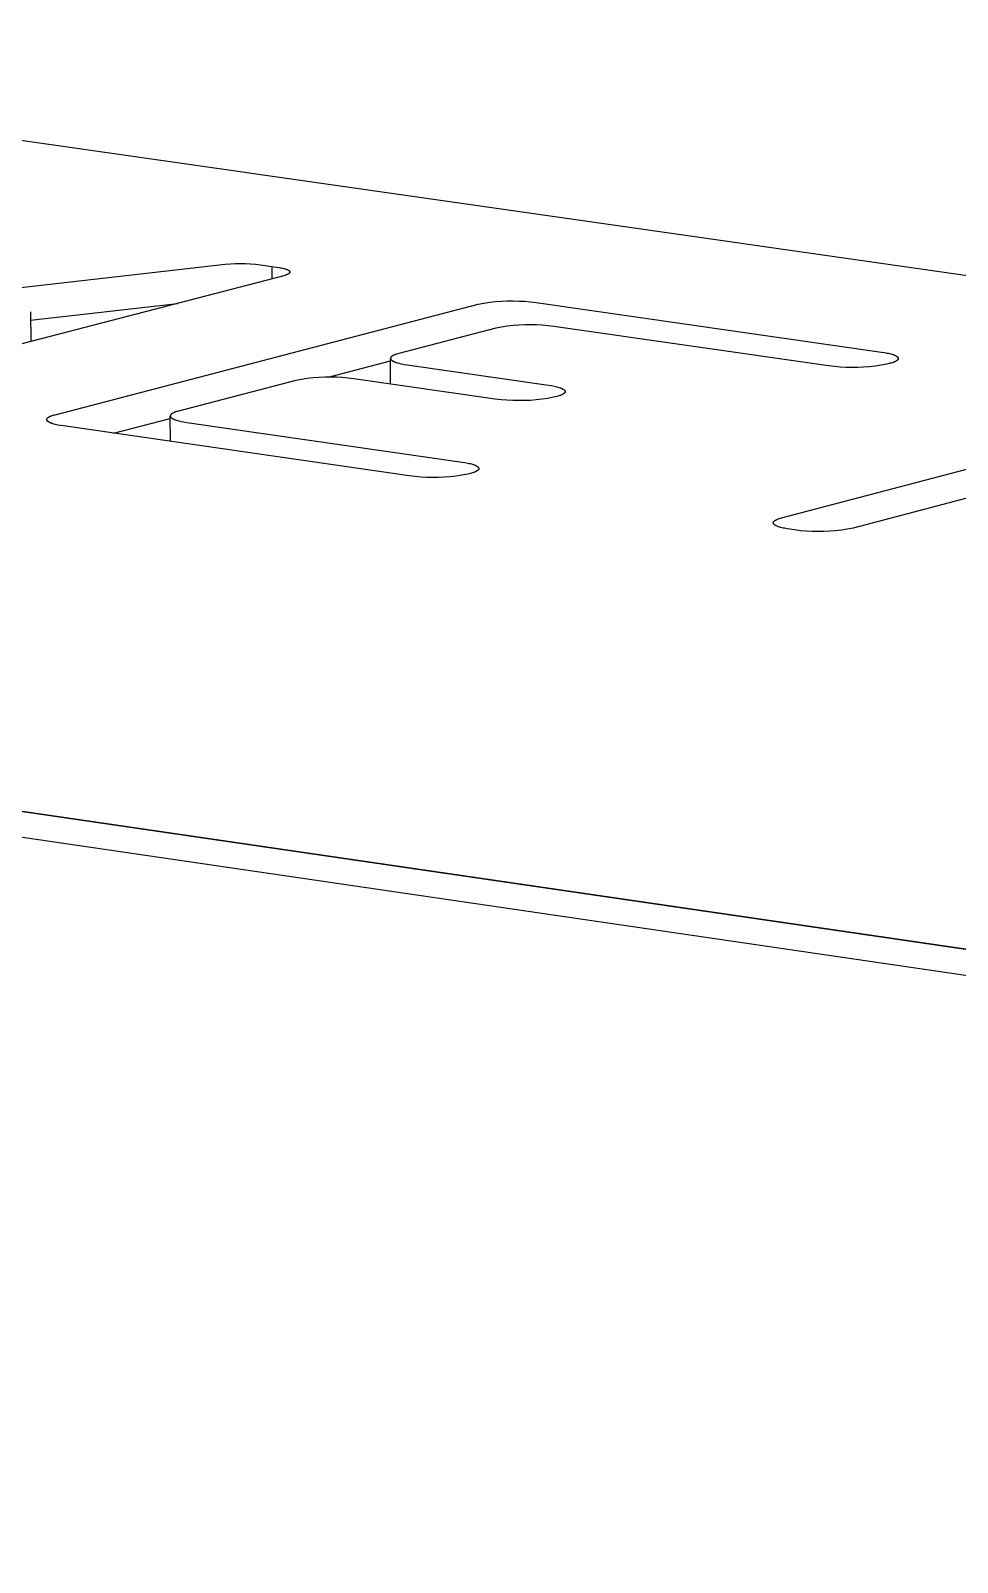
# Model space of a CAD drawing. Header units: millimetres. Extents: x -1283 to 2747, y -259 to 2557.
# Drawn here: x -117.22 to -93.41, y 879.38 to 918.73 of the extents above; entities that cross this region are included whole.
import ezdxf

# ---------------------------------------------------------------- set-up
doc = ezdxf.new("R2010")
doc.units = ezdxf.units.MM
doc.header["$MEASUREMENT"] = 0
doc.layers.add('Utwórz2D linie widoczne', color=7, linetype='Continuous', true_color=0x000000)

msp = doc.modelspace()

# ---------------------------------------------------------------- linework, layer by layer
at = {"layer": 'Utwórz2D linie widoczne'}
for p, q in [((133.445, 880.015), (-137.206, 918.732)), ((-125.996, 911.156), (-112.219, 912.73)), ((-112.219, 912.73), (-112.09, 912.742)), ((-112.09, 912.742), (-111.961, 912.749)), ((-111.961, 912.749), (-111.832, 912.752)), ((-111.832, 912.752), (-111.703, 912.75)), ((-111.703, 912.75), (-111.574, 912.743)), ((-111.574, 912.743), (-111.445, 912.733)), ((-111.445, 912.733), (-111.317, 912.717)), ((-111.317, 912.717), (-111.025, 912.671)), ((-111.025, 912.671), (-110.901, 912.655)), ((-111.025, 912.671), (-111.024, 912.356)), ((-110.901, 912.655), (-110.839, 912.646)), ((-110.839, 912.646), (-110.809, 912.641)), ((-110.809, 912.641), (-110.78, 912.635)), ((-110.78, 912.635), (-110.753, 912.63)), ((-110.753, 912.63), (-110.728, 912.624)), ((-110.728, 912.624), (-110.704, 912.617)), ((-110.704, 912.617), (-110.681, 912.611)), ((-110.681, 912.611), (-110.66, 912.604)), ((-110.66, 912.604), (-110.651, 912.601)), ((-110.651, 912.601), (-110.641, 912.597)), ((-110.641, 912.597), (-110.633, 912.594)), ((-110.633, 912.594), (-110.624, 912.59)), ((-110.624, 912.59), (-110.617, 912.587)), ((-110.617, 912.587), (-110.609, 912.583)), ((-110.609, 912.583), (-110.602, 912.58)), ((-110.602, 912.58), (-110.599, 912.578)), ((-110.599, 912.578), (-110.596, 912.576)), ((-110.596, 912.576), (-110.593, 912.574)), ((-110.593, 912.574), (-110.59, 912.572)), ((-110.59, 912.572), (-110.588, 912.57)), ((-110.588, 912.57), (-110.585, 912.569)), ((-110.585, 912.569), (-110.582, 912.567)), ((-110.582, 912.567), (-110.58, 912.565)), ((-110.58, 912.565), (-110.578, 912.563)), ((-110.578, 912.563), (-110.576, 912.561)), ((-110.576, 912.561), (-110.574, 912.559)), ((-110.574, 912.559), (-110.572, 912.557)), ((-110.572, 912.557), (-110.571, 912.557)), ((-110.571, 912.557), (-110.57, 912.556)), ((-110.57, 912.556), (-110.569, 912.555)), ((-110.569, 912.555), (-110.569, 912.554)), ((-110.569, 912.554), (-110.568, 912.553)), ((-110.568, 912.553), (-110.567, 912.552)), ((-110.567, 912.552), (-110.566, 912.551)), ((-110.566, 912.551), (-110.566, 912.55)), ((-110.566, 912.55), (-110.565, 912.549)), ((-110.565, 912.549), (-110.564, 912.548)), ((-110.564, 912.548), (-110.564, 912.547)), ((-110.564, 912.547), (-110.563, 912.546)), ((-110.563, 912.546), (-110.563, 912.545)), ((-110.563, 912.545), (-110.562, 912.544)), ((-110.562, 912.544), (-110.562, 912.543)), ((-110.562, 912.543), (-110.561, 912.542)), ((-110.561, 912.542), (-110.561, 912.542)), ((-110.561, 912.542), (-110.56, 912.541)), ((-110.56, 912.541), (-110.56, 912.54)), ((-110.56, 912.54), (-110.56, 912.539)), ((-110.56, 912.539), (-110.559, 912.538)), ((-110.559, 912.538), (-110.559, 912.537)), ((-110.559, 912.537), (-110.559, 912.536)), ((-110.559, 912.536), (-110.559, 912.535)), ((-110.559, 912.535), (-110.559, 912.534)), ((-110.559, 912.534), (-110.558, 912.533)), ((-110.558, 912.525), (-110.559, 912.524)), ((-110.559, 912.524), (-110.559, 912.523)), ((-110.558, 912.533), (-110.558, 912.532)), ((-110.558, 912.532), (-110.558, 912.531)), ((-110.558, 912.531), (-110.558, 912.53)), ((-110.558, 912.53), (-110.558, 912.529)), ((-110.558, 912.529), (-110.558, 912.528)), ((-110.558, 912.528), (-110.558, 912.527)), ((-110.558, 912.527), (-110.558, 912.526)), ((-110.558, 912.526), (-110.558, 912.525)), ((-110.717, 912.436), (-121.699, 909.577)), ((-110.694, 912.443), (-110.717, 912.436)), ((-110.673, 912.449), (-110.694, 912.443)), ((-110.663, 912.452), (-110.673, 912.449)), ((-110.653, 912.456), (-110.663, 912.452)), ((-110.644, 912.459), (-110.653, 912.456)), ((-110.635, 912.463), (-110.644, 912.459)), ((-110.627, 912.466), (-110.635, 912.463)), ((-110.619, 912.47), (-110.627, 912.466)), ((-110.611, 912.474), (-110.619, 912.47)), ((-110.604, 912.477), (-110.611, 912.474)), ((-110.601, 912.479), (-110.604, 912.477)), ((-110.598, 912.481), (-110.601, 912.479)), ((-110.595, 912.483), (-110.598, 912.481)), ((-110.592, 912.485), (-110.595, 912.483)), ((-110.589, 912.487), (-110.592, 912.485)), ((-110.586, 912.488), (-110.589, 912.487)), ((-110.584, 912.49), (-110.586, 912.488)), ((-110.581, 912.492), (-110.584, 912.49)), ((-110.579, 912.494), (-110.581, 912.492)), ((-110.577, 912.496), (-110.579, 912.494)), ((-110.575, 912.498), (-110.577, 912.496)), ((-110.573, 912.5), (-110.575, 912.498)), ((-110.572, 912.501), (-110.573, 912.5)), ((-110.571, 912.502), (-110.572, 912.501)), ((-110.57, 912.503), (-110.571, 912.502)), ((-110.569, 912.504), (-110.57, 912.503)), ((-110.568, 912.505), (-110.569, 912.504)), ((-110.567, 912.506), (-110.568, 912.505)), ((-110.566, 912.508), (-110.567, 912.507)), ((-110.567, 912.507), (-110.567, 912.506)), ((-110.565, 912.509), (-110.566, 912.508)), ((-110.564, 912.511), (-110.565, 912.51)), ((-110.565, 912.51), (-110.565, 912.509)), ((-110.563, 912.512), (-110.564, 912.511)), ((-110.562, 912.514), (-110.563, 912.513)), ((-110.563, 912.513), (-110.563, 912.512)), ((-110.561, 912.515), (-110.562, 912.514)), ((-110.562, 912.514), (-110.562, 912.514)), ((-110.56, 912.518), (-110.561, 912.517)), ((-110.561, 912.517), (-110.561, 912.516)), ((-110.561, 912.516), (-110.561, 912.515)), ((-110.559, 912.521), (-110.56, 912.52)), ((-110.56, 912.52), (-110.56, 912.519)), ((-110.56, 912.519), (-110.56, 912.518)), ((-110.559, 912.523), (-110.559, 912.522)), ((-110.559, 912.522), (-110.559, 912.521)), ((-105.572, 911.73), (-105.424, 911.752)), ((-105.424, 911.752), (-105.275, 911.769)), ((-105.275, 911.769), (-105.125, 911.78)), ((-105.125, 911.78), (-104.976, 911.787)), ((-104.976, 911.787), (-104.826, 911.789)), ((-104.826, 911.789), (-104.676, 911.786)), ((-104.676, 911.786), (-104.526, 911.779)), ((-104.526, 911.779), (-104.377, 911.766)), ((-104.377, 911.766), (-104.228, 911.748)), ((-104.228, 911.748), (-95.355, 910.475)), ((-117.222, 911.293), (-113.452, 911.724)), ((-117.222, 911.507), (-117.22, 910.743)), ((-116.591, 908.866), (-105.72, 911.704)), ((-105.72, 911.704), (-105.572, 911.73)), ((-105.271, 911.088), (-107.762, 910.437)), ((-105.123, 911.114), (-105.271, 911.088)), ((-104.975, 911.136), (-105.123, 911.114)), ((-104.826, 911.153), (-104.975, 911.136)), ((-104.676, 911.165), (-104.826, 911.153)), ((-104.526, 911.172), (-104.676, 911.165)), ((-104.376, 911.174), (-104.526, 911.172)), ((-104.226, 911.171), (-104.376, 911.174)), ((-104.076, 911.163), (-104.226, 911.171)), ((-103.927, 911.15), (-104.076, 911.163)), ((-103.778, 911.132), (-103.927, 911.15)), ((-96.716, 910.119), (-103.778, 911.132)), ((-109.578, 909.83), (-107.975, 910.249)), ((-107.974, 910.32), (-107.975, 910.319)), ((-107.975, 910.319), (-107.975, 910.318)), ((-107.975, 910.318), (-107.975, 910.316)), ((-107.975, 910.316), (-107.975, 910.315)), ((-107.975, 910.315), (-107.975, 910.314)), ((-107.975, 910.314), (-107.975, 910.312)), ((-107.975, 910.312), (-107.975, 910.311)), ((-107.975, 910.311), (-107.975, 910.31)), ((-107.975, 910.31), (-107.975, 910.308)), ((-107.975, 910.308), (-107.975, 910.307)), ((-107.975, 910.307), (-107.975, 910.306)), ((-107.975, 910.306), (-107.974, 910.304)), ((-107.973, 909.654), (-107.975, 910.304)), ((-107.973, 910.324), (-107.974, 910.323)), ((-107.974, 910.323), (-107.974, 910.322)), ((-107.974, 910.322), (-107.974, 910.32)), ((-107.974, 910.304), (-107.974, 910.303)), ((-107.974, 910.303), (-107.974, 910.302)), ((-107.974, 910.302), (-107.973, 910.3)), ((-107.972, 910.327), (-107.973, 910.326)), ((-107.973, 910.326), (-107.973, 910.324)), ((-107.973, 910.3), (-107.973, 910.299)), ((-107.973, 910.299), (-107.972, 910.298)), ((-107.971, 910.33), (-107.972, 910.328)), ((-107.972, 910.328), (-107.972, 910.327)), ((-107.972, 910.298), (-107.972, 910.296)), ((-107.972, 910.296), (-107.971, 910.295)), ((-107.97, 910.332), (-107.971, 910.331)), ((-107.971, 910.331), (-107.971, 910.33)), ((-107.971, 910.295), (-107.971, 910.294)), ((-107.971, 910.294), (-107.97, 910.292)), ((-107.969, 910.335), (-107.97, 910.334)), ((-107.97, 910.334), (-107.97, 910.332)), ((-107.97, 910.292), (-107.969, 910.291)), ((-107.968, 910.336), (-107.969, 910.335)), ((-107.969, 910.291), (-107.969, 910.29)), ((-107.969, 910.29), (-107.968, 910.288)), ((-107.967, 910.338), (-107.968, 910.336)), ((-107.968, 910.288), (-107.967, 910.287)), ((-107.966, 910.339), (-107.967, 910.338)), ((-107.967, 910.287), (-107.966, 910.286)), ((-107.965, 910.341), (-107.966, 910.34)), ((-107.966, 910.34), (-107.966, 910.339)), ((-107.966, 910.286), (-107.965, 910.284)), ((-107.964, 910.343), (-107.965, 910.341)), ((-107.965, 910.284), (-107.964, 910.283)), ((-107.963, 910.344), (-107.964, 910.343)), ((-107.964, 910.283), (-107.963, 910.282)), ((-107.962, 910.345), (-107.963, 910.344)), ((-107.963, 910.282), (-107.962, 910.28)), ((-107.96, 910.347), (-107.962, 910.345)), ((-107.962, 910.28), (-107.961, 910.279)), ((-107.961, 910.279), (-107.96, 910.278)), ((-107.959, 910.348), (-107.96, 910.347)), ((-107.96, 910.278), (-107.959, 910.276)), ((-107.958, 910.349), (-107.959, 910.348)), ((-107.959, 910.276), (-107.958, 910.275)), ((-107.956, 910.352), (-107.958, 910.349)), ((-107.958, 910.275), (-107.956, 910.274)), ((-107.953, 910.354), (-107.956, 910.352)), ((-107.956, 910.274), (-107.955, 910.272)), ((-107.955, 910.272), (-107.952, 910.27)), ((-107.95, 910.357), (-107.953, 910.354)), ((-107.952, 910.27), (-107.949, 910.267)), ((-107.947, 910.359), (-107.95, 910.357)), ((-107.949, 910.267), (-107.946, 910.264)), ((-107.944, 910.362), (-107.947, 910.359)), ((-107.946, 910.264), (-107.943, 910.262)), ((-107.941, 910.364), (-107.944, 910.362)), ((-107.943, 910.262), (-107.94, 910.259)), ((-107.938, 910.367), (-107.941, 910.364)), ((-107.94, 910.259), (-107.936, 910.257)), ((-107.934, 910.369), (-107.938, 910.367)), ((-107.936, 910.257), (-107.932, 910.254)), ((-107.93, 910.372), (-107.934, 910.369)), ((-107.932, 910.254), (-107.928, 910.252)), ((-107.926, 910.374), (-107.93, 910.372)), ((-107.928, 910.252), (-107.924, 910.249)), ((-107.922, 910.377), (-107.926, 910.374)), ((-107.924, 910.249), (-107.92, 910.247)), ((-107.914, 910.382), (-107.922, 910.377)), ((-107.92, 910.247), (-107.915, 910.244)), ((-107.915, 910.244), (-107.911, 910.242)), ((-107.905, 910.386), (-107.914, 910.382)), ((-107.911, 910.242), (-107.901, 910.237)), ((-107.896, 910.391), (-107.905, 910.386)), ((-107.901, 910.237), (-107.891, 910.232)), ((-107.886, 910.396), (-107.896, 910.391)), ((-107.891, 910.232), (-107.88, 910.227)), ((-107.875, 910.4), (-107.886, 910.396)), ((-107.88, 910.227), (-107.869, 910.222)), ((-107.864, 910.405), (-107.875, 910.4)), ((-107.869, 910.222), (-107.856, 910.217)), ((-107.853, 910.409), (-107.864, 910.405)), ((-107.856, 910.217), (-107.844, 910.213)), ((-107.841, 910.413), (-107.853, 910.409)), ((-107.844, 910.213), (-107.817, 910.204)), ((-107.816, 910.422), (-107.841, 910.413)), ((-107.817, 910.204), (-107.788, 910.195)), ((-107.79, 910.43), (-107.816, 910.422)), ((-107.762, 910.437), (-107.79, 910.43)), ((-107.788, 910.195), (-107.758, 910.187)), ((-107.758, 910.187), (-107.726, 910.18)), ((-107.726, 910.18), (-107.692, 910.172)), ((-107.692, 910.172), (-107.622, 910.159)), ((-95.355, 910.475), (-95.281, 910.464)), ((-95.281, 910.464), (-95.21, 910.45)), ((-95.136, 910.185), (-95.221, 910.163)), ((-95.21, 910.45), (-95.176, 910.443)), ((-95.176, 910.443), (-95.144, 910.435)), ((-95.144, 910.435), (-95.114, 910.427)), ((-95.109, 910.193), (-95.136, 910.185)), ((-95.114, 910.427), (-95.085, 910.418)), ((-95.083, 910.201), (-95.109, 910.193)), ((-95.085, 910.418), (-95.058, 910.41)), ((-95.058, 910.209), (-95.083, 910.201)), ((-95.058, 910.41), (-95.045, 910.405)), ((-95.046, 910.213), (-95.058, 910.209)), ((-95.035, 910.218), (-95.046, 910.213)), ((-95.045, 910.405), (-95.033, 910.4)), ((-95.024, 910.222), (-95.035, 910.218)), ((-95.033, 910.4), (-95.022, 910.396)), ((-95.013, 910.227), (-95.024, 910.222)), ((-95.022, 910.396), (-95.011, 910.391)), ((-95.003, 910.231), (-95.013, 910.227)), ((-95.011, 910.391), (-95, 910.386)), ((-94.994, 910.236), (-95.003, 910.231)), ((-95, 910.386), (-94.99, 910.381)), ((-94.985, 910.241), (-94.994, 910.236)), ((-94.99, 910.381), (-94.981, 910.376)), ((-94.981, 910.243), (-94.985, 910.241)), ((-94.981, 910.376), (-94.977, 910.373)), ((-94.977, 910.246), (-94.981, 910.243)), ((-94.977, 910.373), (-94.973, 910.371)), ((-94.973, 910.248), (-94.977, 910.246)), ((-94.973, 910.371), (-94.969, 910.368)), ((-94.969, 910.251), (-94.973, 910.248)), ((-94.969, 910.368), (-94.965, 910.366)), ((-94.965, 910.253), (-94.969, 910.251)), ((-94.965, 910.366), (-94.961, 910.363)), ((-94.962, 910.256), (-94.965, 910.253)), ((-94.958, 910.258), (-94.962, 910.256)), ((-94.961, 910.363), (-94.958, 910.361)), ((-94.958, 910.361), (-94.955, 910.358)), ((-94.955, 910.261), (-94.958, 910.258)), ((-94.955, 910.358), (-94.952, 910.355)), ((-94.952, 910.263), (-94.955, 910.261)), ((-94.952, 910.355), (-94.949, 910.353)), ((-94.949, 910.266), (-94.952, 910.263)), ((-94.949, 910.353), (-94.946, 910.35)), ((-94.946, 910.268), (-94.949, 910.266)), ((-94.946, 910.35), (-94.943, 910.348)), ((-94.944, 910.271), (-94.946, 910.268)), ((-94.943, 910.272), (-94.944, 910.271)), ((-94.943, 910.348), (-94.942, 910.346)), ((-94.941, 910.273), (-94.943, 910.272)), ((-94.942, 910.346), (-94.941, 910.345)), ((-94.941, 910.345), (-94.94, 910.344)), ((-94.94, 910.275), (-94.941, 910.273)), ((-94.94, 910.344), (-94.938, 910.342)), ((-94.939, 910.276), (-94.94, 910.275)), ((-94.938, 910.277), (-94.939, 910.276)), ((-94.938, 910.342), (-94.937, 910.341)), ((-94.937, 910.278), (-94.938, 910.277)), ((-94.937, 910.341), (-94.936, 910.34)), ((-94.936, 910.28), (-94.937, 910.278)), ((-94.936, 910.34), (-94.935, 910.338)), ((-94.935, 910.281), (-94.936, 910.28)), ((-94.935, 910.338), (-94.934, 910.337)), ((-94.934, 910.282), (-94.935, 910.281)), ((-94.934, 910.337), (-94.934, 910.336)), ((-94.934, 910.336), (-94.933, 910.334)), ((-94.933, 910.284), (-94.934, 910.282)), ((-94.933, 910.334), (-94.932, 910.333)), ((-94.932, 910.286), (-94.933, 910.285)), ((-94.933, 910.285), (-94.933, 910.284)), ((-94.932, 910.333), (-94.931, 910.332)), ((-94.931, 910.288), (-94.932, 910.286)), ((-94.931, 910.332), (-94.93, 910.33)), ((-94.93, 910.289), (-94.931, 910.288)), ((-94.93, 910.33), (-94.93, 910.329)), ((-94.93, 910.329), (-94.929, 910.328)), ((-94.929, 910.292), (-94.93, 910.29)), ((-94.93, 910.29), (-94.93, 910.289)), ((-94.929, 910.328), (-94.929, 910.326)), ((-94.929, 910.326), (-94.928, 910.325)), ((-94.928, 910.294), (-94.929, 910.293)), ((-94.929, 910.293), (-94.929, 910.292)), ((-94.928, 910.325), (-94.928, 910.324)), ((-94.928, 910.324), (-94.927, 910.322)), ((-94.927, 910.297), (-94.928, 910.296)), ((-94.928, 910.296), (-94.928, 910.294)), ((-94.927, 910.322), (-94.927, 910.321)), ((-94.927, 910.321), (-94.926, 910.32)), ((-94.926, 910.3), (-94.927, 910.298)), ((-94.927, 910.298), (-94.927, 910.297)), ((-94.926, 910.32), (-94.926, 910.318)), ((-94.926, 910.318), (-94.926, 910.317)), ((-94.926, 910.317), (-94.926, 910.316)), ((-94.926, 910.316), (-94.925, 910.314)), ((-94.925, 910.305), (-94.926, 910.304)), ((-94.926, 910.304), (-94.926, 910.302)), ((-94.926, 910.302), (-94.926, 910.301)), ((-94.926, 910.301), (-94.926, 910.3)), ((-94.925, 910.314), (-94.925, 910.313)), ((-94.925, 910.313), (-94.925, 910.312)), ((-94.925, 910.312), (-94.925, 910.31)), ((-94.925, 910.31), (-94.925, 910.309)), ((-94.925, 910.309), (-94.925, 910.308)), ((-94.925, 910.308), (-94.925, 910.306)), ((-94.925, 910.306), (-94.925, 910.305)), ((-110.262, 909.772), (-110.41, 909.745)), ((-110.113, 909.794), (-110.262, 909.772)), ((-109.964, 909.81), (-110.113, 909.794)), ((-109.814, 909.822), (-109.964, 909.81)), ((-109.664, 909.829), (-109.814, 909.822)), ((-109.513, 909.831), (-109.664, 909.829)), ((-109.363, 909.828), (-109.513, 909.831)), ((-109.213, 909.82), (-109.363, 909.828)), ((-109.063, 909.808), (-109.213, 909.82)), ((-108.914, 909.79), (-109.063, 909.808)), ((-105.281, 909.267), (-108.914, 909.79)), ((-107.622, 910.159), (-107.547, 910.147)), ((-107.547, 910.147), (-103.915, 909.625)), ((-96.567, 910.101), (-96.716, 910.119)), ((-96.417, 910.088), (-96.567, 910.101)), ((-96.267, 910.08), (-96.417, 910.088)), ((-96.117, 910.077), (-96.267, 910.08)), ((-95.967, 910.079), (-96.117, 910.077)), ((-95.817, 910.086), (-95.967, 910.079)), ((-95.667, 910.098), (-95.817, 910.086)), ((-95.518, 910.115), (-95.667, 910.098)), ((-95.369, 910.136), (-95.518, 910.115)), ((-95.221, 910.163), (-95.369, 910.136)), ((-110.41, 909.745), (-113.42, 908.959)), ((-103.915, 909.625), (-103.84, 909.613)), ((-103.84, 909.613), (-103.77, 909.599)), ((-103.77, 909.599), (-103.736, 909.592)), ((-103.736, 909.592), (-103.704, 909.584)), ((-103.704, 909.584), (-103.673, 909.576)), ((-103.673, 909.576), (-103.645, 909.568)), ((-103.645, 909.568), (-103.618, 909.559)), ((-103.618, 909.559), (-103.605, 909.554)), ((-103.605, 909.554), (-103.593, 909.549)), ((-103.593, 909.549), (-103.582, 909.545)), ((-103.582, 909.545), (-103.571, 909.54)), ((-103.565, 909.38), (-103.575, 909.375)), ((-103.571, 909.54), (-103.56, 909.535)), ((-103.556, 909.385), (-103.565, 909.38)), ((-103.56, 909.535), (-103.551, 909.53)), ((-103.547, 909.389), (-103.556, 909.385)), ((-103.551, 909.53), (-103.546, 909.527)), ((-103.538, 909.394), (-103.547, 909.389)), ((-103.546, 909.527), (-103.542, 909.525)), ((-103.542, 909.525), (-103.537, 909.522)), ((-103.534, 909.397), (-103.538, 909.394)), ((-103.537, 909.522), (-103.533, 909.52)), ((-103.53, 909.399), (-103.534, 909.397)), ((-103.533, 909.52), (-103.529, 909.517)), ((-103.527, 909.402), (-103.53, 909.399)), ((-103.529, 909.517), (-103.525, 909.515)), ((-103.523, 909.404), (-103.527, 909.402)), ((-103.525, 909.515), (-103.522, 909.512)), ((-103.52, 909.407), (-103.523, 909.404)), ((-103.522, 909.512), (-103.518, 909.51)), ((-103.517, 909.409), (-103.52, 909.407)), ((-103.518, 909.51), (-103.515, 909.507)), ((-103.514, 909.412), (-103.517, 909.409)), ((-103.515, 909.507), (-103.512, 909.504)), ((-103.511, 909.414), (-103.514, 909.412)), ((-103.512, 909.504), (-103.509, 909.502)), ((-103.508, 909.417), (-103.511, 909.414)), ((-103.509, 909.502), (-103.506, 909.499)), ((-103.505, 909.419), (-103.508, 909.417)), ((-103.506, 909.499), (-103.505, 909.498)), ((-103.505, 909.498), (-103.504, 909.496)), ((-103.504, 909.421), (-103.505, 909.419)), ((-103.504, 909.496), (-103.502, 909.495)), ((-103.503, 909.422), (-103.504, 909.421)), ((-103.502, 909.423), (-103.503, 909.422)), ((-103.502, 909.495), (-103.501, 909.494)), ((-103.5, 909.425), (-103.502, 909.423)), ((-103.501, 909.494), (-103.5, 909.492)), ((-103.5, 909.492), (-103.499, 909.491)), ((-103.499, 909.426), (-103.5, 909.425)), ((-103.499, 909.491), (-103.498, 909.49)), ((-103.498, 909.427), (-103.499, 909.426)), ((-103.498, 909.49), (-103.497, 909.488)), ((-103.497, 909.429), (-103.498, 909.427)), ((-103.497, 909.488), (-103.496, 909.487)), ((-103.496, 909.43), (-103.497, 909.429)), ((-103.496, 909.487), (-103.495, 909.486)), ((-103.495, 909.431), (-103.496, 909.43)), ((-103.495, 909.486), (-103.494, 909.484)), ((-103.494, 909.434), (-103.495, 909.432)), ((-103.495, 909.432), (-103.495, 909.431)), ((-103.494, 909.484), (-103.493, 909.483)), ((-103.493, 909.435), (-103.494, 909.434)), ((-103.493, 909.483), (-103.493, 909.482)), ((-103.493, 909.482), (-103.492, 909.48)), ((-103.492, 909.436), (-103.493, 909.435)), ((-103.492, 909.48), (-103.491, 909.479)), ((-103.491, 909.438), (-103.492, 909.436)), ((-103.491, 909.479), (-103.49, 909.478)), ((-103.49, 909.44), (-103.491, 909.439)), ((-103.491, 909.439), (-103.491, 909.438)), ((-103.49, 909.478), (-103.49, 909.476)), ((-103.49, 909.476), (-103.489, 909.475)), ((-103.489, 909.443), (-103.49, 909.442)), ((-103.49, 909.442), (-103.49, 909.44)), ((-103.489, 909.475), (-103.489, 909.474)), ((-103.489, 909.474), (-103.488, 909.472)), ((-103.488, 909.444), (-103.489, 909.443)), ((-103.488, 909.472), (-103.488, 909.471)), ((-103.488, 909.471), (-103.487, 909.47)), ((-103.487, 909.448), (-103.488, 909.447)), ((-103.488, 909.447), (-103.488, 909.446)), ((-103.488, 909.446), (-103.488, 909.444)), ((-103.487, 909.47), (-103.487, 909.468)), ((-103.487, 909.468), (-103.487, 909.467)), ((-103.487, 909.467), (-103.487, 909.466)), ((-103.487, 909.466), (-103.486, 909.464)), ((-103.486, 909.452), (-103.487, 909.451)), ((-103.487, 909.451), (-103.487, 909.45)), ((-103.487, 909.45), (-103.487, 909.448)), ((-103.486, 909.464), (-103.486, 909.463)), ((-103.486, 909.463), (-103.486, 909.462)), ((-103.486, 909.462), (-103.486, 909.46)), ((-103.486, 909.46), (-103.486, 909.459)), ((-103.486, 909.459), (-103.486, 909.458)), ((-103.486, 909.458), (-103.486, 909.456)), ((-103.486, 909.456), (-103.486, 909.455)), ((-103.486, 909.455), (-103.486, 909.454)), ((-103.486, 909.454), (-103.486, 909.452)), ((-105.131, 909.249), (-105.281, 909.267)), ((-104.981, 909.236), (-105.131, 909.249)), ((-104.831, 909.228), (-104.981, 909.236)), ((-104.681, 909.226), (-104.831, 909.228)), ((-104.53, 909.228), (-104.681, 909.226)), ((-104.38, 909.234), (-104.53, 909.228)), ((-104.23, 909.246), (-104.38, 909.234)), ((-104.081, 909.263), (-104.23, 909.246)), ((-103.932, 909.285), (-104.081, 909.263)), ((-103.784, 909.312), (-103.932, 909.285)), ((-103.699, 909.334), (-103.784, 909.312)), ((-103.671, 909.341), (-103.699, 909.334)), ((-103.645, 909.349), (-103.671, 909.341)), ((-103.62, 909.358), (-103.645, 909.349)), ((-103.608, 909.362), (-103.62, 909.358)), ((-103.597, 909.366), (-103.608, 909.362)), ((-103.586, 909.371), (-103.597, 909.366)), ((-103.575, 909.375), (-103.586, 909.371)), ((-116.806, 908.748), (-116.805, 908.749)), ((-116.806, 908.746), (-116.806, 908.748)), ((-116.806, 908.745), (-116.806, 908.746)), ((-116.806, 908.744), (-116.806, 908.745)), ((-116.806, 908.742), (-116.806, 908.744)), ((-116.806, 908.741), (-116.806, 908.742)), ((-116.806, 908.74), (-116.806, 908.741)), ((-116.806, 908.738), (-116.806, 908.74)), ((-116.806, 908.737), (-116.806, 908.738)), ((-116.806, 908.736), (-116.806, 908.737)), ((-116.806, 908.734), (-116.806, 908.736)), ((-116.805, 908.733), (-116.806, 908.734)), ((-116.805, 908.752), (-116.804, 908.753)), ((-116.805, 908.75), (-116.805, 908.752)), ((-116.805, 908.749), (-116.805, 908.75)), ((-116.805, 908.732), (-116.805, 908.733)), ((-116.805, 908.73), (-116.805, 908.732)), ((-116.804, 908.729), (-116.805, 908.73)), ((-116.804, 908.754), (-116.803, 908.756)), ((-116.804, 908.753), (-116.804, 908.754)), ((-116.804, 908.728), (-116.804, 908.729)), ((-116.804, 908.726), (-116.804, 908.728)), ((-116.803, 908.725), (-116.804, 908.726)), ((-116.803, 908.757), (-116.802, 908.758)), ((-116.803, 908.756), (-116.803, 908.757)), ((-116.803, 908.724), (-116.803, 908.725)), ((-116.802, 908.722), (-116.803, 908.724)), ((-116.802, 908.76), (-116.801, 908.761)), ((-116.802, 908.758), (-116.802, 908.76)), ((-116.801, 908.721), (-116.802, 908.722)), ((-116.801, 908.761), (-116.8, 908.762)), ((-116.801, 908.72), (-116.801, 908.721)), ((-116.8, 908.718), (-116.801, 908.72)), ((-116.8, 908.764), (-116.799, 908.765)), ((-116.8, 908.762), (-116.8, 908.764)), ((-116.799, 908.717), (-116.8, 908.718)), ((-116.799, 908.765), (-116.798, 908.766)), ((-116.798, 908.716), (-116.799, 908.717)), ((-116.798, 908.766), (-116.797, 908.768)), ((-116.798, 908.714), (-116.798, 908.716)), ((-116.797, 908.713), (-116.798, 908.714)), ((-116.797, 908.768), (-116.796, 908.769)), ((-116.796, 908.712), (-116.797, 908.713)), ((-116.796, 908.769), (-116.795, 908.77)), ((-116.795, 908.71), (-116.796, 908.712)), ((-116.795, 908.77), (-116.794, 908.772)), ((-116.794, 908.709), (-116.795, 908.71)), ((-116.794, 908.772), (-116.793, 908.773)), ((-116.793, 908.708), (-116.794, 908.709)), ((-116.793, 908.773), (-116.792, 908.774)), ((-116.791, 908.706), (-116.793, 908.708)), ((-116.792, 908.774), (-116.791, 908.776)), ((-116.791, 908.776), (-116.79, 908.777)), ((-116.79, 908.705), (-116.791, 908.706)), ((-116.79, 908.777), (-116.789, 908.778)), ((-116.789, 908.704), (-116.79, 908.705)), ((-116.789, 908.778), (-116.786, 908.781)), ((-116.788, 908.702), (-116.789, 908.704)), ((-116.787, 908.701), (-116.788, 908.702)), ((-116.784, 908.698), (-116.787, 908.701)), ((-116.786, 908.781), (-116.784, 908.783)), ((-116.784, 908.783), (-116.781, 908.786)), ((-116.781, 908.696), (-116.784, 908.698)), ((-116.781, 908.786), (-116.778, 908.788)), ((-116.778, 908.693), (-116.781, 908.696)), ((-116.778, 908.788), (-116.775, 908.791)), ((-116.775, 908.69), (-116.778, 908.693)), ((-116.775, 908.791), (-116.771, 908.793)), ((-116.771, 908.688), (-116.775, 908.69)), ((-116.771, 908.793), (-116.768, 908.796)), ((-116.768, 908.685), (-116.771, 908.688)), ((-116.768, 908.796), (-116.764, 908.798)), ((-116.764, 908.683), (-116.768, 908.685)), ((-116.764, 908.798), (-116.761, 908.801)), ((-116.76, 908.68), (-116.764, 908.683)), ((-116.761, 908.801), (-116.757, 908.803)), ((-116.756, 908.678), (-116.76, 908.68)), ((-116.757, 908.803), (-116.753, 908.806)), ((-116.752, 908.675), (-116.756, 908.678)), ((-116.753, 908.806), (-116.744, 908.811)), ((-116.747, 908.673), (-116.752, 908.675)), ((-116.743, 908.67), (-116.747, 908.673)), ((-116.744, 908.811), (-116.735, 908.815)), ((-116.733, 908.665), (-116.743, 908.67)), ((-116.735, 908.815), (-116.726, 908.82)), ((-116.723, 908.66), (-116.733, 908.665)), ((-116.726, 908.82), (-116.716, 908.825)), ((-116.712, 908.655), (-116.723, 908.66)), ((-116.716, 908.825), (-116.705, 908.829)), ((-116.7, 908.651), (-116.712, 908.655)), ((-116.705, 908.829), (-116.694, 908.834)), ((-116.688, 908.646), (-116.7, 908.651)), ((-116.694, 908.834), (-116.682, 908.838)), ((-116.676, 908.641), (-116.688, 908.646)), ((-116.682, 908.838), (-116.671, 908.843)), ((-116.663, 908.637), (-116.676, 908.641)), ((-116.671, 908.843), (-116.646, 908.851)), ((-116.649, 908.632), (-116.663, 908.637)), ((-116.62, 908.624), (-116.649, 908.632)), ((-116.646, 908.851), (-116.619, 908.859)), ((-116.59, 908.616), (-116.62, 908.624)), ((-116.619, 908.859), (-116.591, 908.866)), ((-116.558, 908.608), (-116.59, 908.616)), ((-116.524, 908.6), (-116.558, 908.608)), ((-116.454, 908.587), (-116.524, 908.6)), ((-115.092, 908.389), (-113.634, 908.77)), ((-113.633, 908.842), (-113.634, 908.84)), ((-113.634, 908.84), (-113.634, 908.839)), ((-113.634, 908.839), (-113.634, 908.838)), ((-113.634, 908.838), (-113.634, 908.836)), ((-113.634, 908.836), (-113.634, 908.835)), ((-113.634, 908.835), (-113.634, 908.834)), ((-113.634, 908.834), (-113.634, 908.832)), ((-113.634, 908.832), (-113.634, 908.831)), ((-113.634, 908.831), (-113.634, 908.83)), ((-113.634, 908.83), (-113.634, 908.828)), ((-113.634, 908.828), (-113.634, 908.827)), ((-113.634, 908.827), (-113.634, 908.826)), ((-113.632, 908.179), (-113.634, 908.826)), ((-113.634, 908.826), (-113.633, 908.824)), ((-113.632, 908.846), (-113.633, 908.844)), ((-113.633, 908.844), (-113.633, 908.843)), ((-113.633, 908.843), (-113.633, 908.842)), ((-113.633, 908.824), (-113.633, 908.823)), ((-113.633, 908.823), (-113.633, 908.822)), ((-113.633, 908.822), (-113.632, 908.82)), ((-113.631, 908.85), (-113.632, 908.848)), ((-113.632, 908.848), (-113.632, 908.847)), ((-113.632, 908.847), (-113.632, 908.846)), ((-113.632, 908.82), (-113.632, 908.819)), ((-113.632, 908.819), (-113.631, 908.818)), ((-113.63, 908.851), (-113.631, 908.85)), ((-113.631, 908.818), (-113.631, 908.816)), ((-113.631, 908.816), (-113.63, 908.815)), ((-113.629, 908.854), (-113.63, 908.852)), ((-113.63, 908.852), (-113.63, 908.851)), ((-113.63, 908.815), (-113.629, 908.814)), ((-113.628, 908.856), (-113.629, 908.855)), ((-113.629, 908.855), (-113.629, 908.854)), ((-113.629, 908.814), (-113.629, 908.812)), ((-113.629, 908.812), (-113.628, 908.811)), ((-113.627, 908.858), (-113.628, 908.856)), ((-113.628, 908.811), (-113.627, 908.81)), ((-113.626, 908.859), (-113.627, 908.858)), ((-113.627, 908.81), (-113.626, 908.808)), ((-113.625, 908.86), (-113.626, 908.859)), ((-113.626, 908.808), (-113.626, 908.807)), ((-113.626, 908.807), (-113.625, 908.806)), ((-113.624, 908.862), (-113.625, 908.86)), ((-113.625, 908.806), (-113.624, 908.804)), ((-113.623, 908.864), (-113.624, 908.863)), ((-113.624, 908.863), (-113.624, 908.862)), ((-113.624, 908.804), (-113.623, 908.803)), ((-113.622, 908.866), (-113.623, 908.864)), ((-113.623, 908.803), (-113.622, 908.802)), ((-113.62, 908.867), (-113.622, 908.866)), ((-113.622, 908.802), (-113.621, 908.8)), ((-113.621, 908.8), (-113.619, 908.799)), ((-113.619, 908.868), (-113.62, 908.867)), ((-113.618, 908.87), (-113.619, 908.868)), ((-113.619, 908.799), (-113.618, 908.798)), ((-113.617, 908.871), (-113.618, 908.87)), ((-113.618, 908.798), (-113.617, 908.796)), ((-113.615, 908.873), (-113.617, 908.871)), ((-113.617, 908.796), (-113.616, 908.795)), ((-113.616, 908.795), (-113.614, 908.794)), ((-113.612, 908.876), (-113.615, 908.873)), ((-113.614, 908.794), (-113.612, 908.791)), ((-113.609, 908.879), (-113.612, 908.876)), ((-113.612, 908.791), (-113.609, 908.788)), ((-113.606, 908.881), (-113.609, 908.879)), ((-113.609, 908.788), (-113.606, 908.786)), ((-113.603, 908.884), (-113.606, 908.881)), ((-113.606, 908.786), (-113.602, 908.783)), ((-113.6, 908.886), (-113.603, 908.884)), ((-113.602, 908.783), (-113.599, 908.781)), ((-113.596, 908.889), (-113.6, 908.886)), ((-113.599, 908.781), (-113.595, 908.778)), ((-113.593, 908.891), (-113.596, 908.889)), ((-113.595, 908.778), (-113.592, 908.775)), ((-113.589, 908.894), (-113.593, 908.891)), ((-113.592, 908.775), (-113.588, 908.773)), ((-113.585, 908.896), (-113.589, 908.894)), ((-113.588, 908.773), (-113.584, 908.77)), ((-113.581, 908.899), (-113.585, 908.896)), ((-113.584, 908.77), (-113.579, 908.768)), ((-113.573, 908.903), (-113.581, 908.899)), ((-113.579, 908.768), (-113.575, 908.765)), ((-113.575, 908.765), (-113.57, 908.763)), ((-113.564, 908.908), (-113.573, 908.903)), ((-113.57, 908.763), (-113.561, 908.758)), ((-113.554, 908.913), (-113.564, 908.908)), ((-113.561, 908.758), (-113.55, 908.753)), ((-113.544, 908.917), (-113.554, 908.913)), ((-113.55, 908.753), (-113.54, 908.748)), ((-113.533, 908.922), (-113.544, 908.917)), ((-113.54, 908.748), (-113.528, 908.743)), ((-113.522, 908.926), (-113.533, 908.922)), ((-113.528, 908.743), (-113.516, 908.739)), ((-113.511, 908.931), (-113.522, 908.926)), ((-113.516, 908.739), (-113.504, 908.734)), ((-113.499, 908.935), (-113.511, 908.931)), ((-113.504, 908.734), (-113.477, 908.725)), ((-113.474, 908.944), (-113.499, 908.935)), ((-113.477, 908.725), (-113.448, 908.717)), ((-113.448, 908.951), (-113.474, 908.944)), ((-113.42, 908.959), (-113.448, 908.951)), ((-113.448, 908.717), (-113.418, 908.708)), ((-113.418, 908.708), (-113.386, 908.701)), ((-113.386, 908.701), (-113.352, 908.693)), ((-113.352, 908.693), (-113.281, 908.68)), ((-113.281, 908.68), (-113.207, 908.668)), ((-113.207, 908.668), (-106.136, 907.648)), ((-97.924, 906.214), (-88.542, 908.685)), ((-116.38, 908.575), (-116.454, 908.587)), ((-107.492, 907.293), (-116.38, 908.575)), ((-86.709, 908.422), (-96.088, 905.949)), ((-106.136, 907.648), (-106.061, 907.636)), ((-106.061, 907.636), (-105.99, 907.623)), ((-105.99, 907.623), (-105.957, 907.615)), ((-105.957, 907.615), (-105.925, 907.608)), ((-105.925, 907.608), (-105.894, 907.599)), ((-105.894, 907.599), (-105.865, 907.591)), ((-105.865, 907.591), (-105.838, 907.582)), ((-105.838, 907.582), (-105.826, 907.577)), ((-105.826, 907.577), (-105.814, 907.573)), ((-105.814, 907.573), (-105.802, 907.568)), ((-105.802, 907.568), (-105.791, 907.563)), ((-105.791, 907.563), (-105.781, 907.558)), ((-105.781, 907.558), (-105.771, 907.553)), ((-105.768, 907.412), (-105.776, 907.407)), ((-105.771, 907.553), (-105.766, 907.55)), ((-105.759, 907.417), (-105.768, 907.412)), ((-105.766, 907.55), (-105.762, 907.548)), ((-105.762, 907.548), (-105.758, 907.545)), ((-105.755, 907.419), (-105.759, 907.417)), ((-105.758, 907.545), (-105.754, 907.543)), ((-105.751, 907.422), (-105.755, 907.419)), ((-105.754, 907.543), (-105.75, 907.54)), ((-105.748, 907.424), (-105.751, 907.422)), ((-105.75, 907.54), (-105.746, 907.538)), ((-105.744, 907.427), (-105.748, 907.424)), ((-105.746, 907.538), (-105.742, 907.535)), ((-105.741, 907.429), (-105.744, 907.427)), ((-105.742, 907.535), (-105.739, 907.533)), ((-105.737, 907.432), (-105.741, 907.429)), ((-105.739, 907.533), (-105.735, 907.53)), ((-105.734, 907.434), (-105.737, 907.432)), ((-105.735, 907.53), (-105.732, 907.527)), ((-105.731, 907.437), (-105.734, 907.434)), ((-105.732, 907.527), (-105.729, 907.525)), ((-105.728, 907.439), (-105.731, 907.437)), ((-105.729, 907.525), (-105.727, 907.522)), ((-105.726, 907.442), (-105.728, 907.439)), ((-105.727, 907.522), (-105.725, 907.521)), ((-105.723, 907.445), (-105.726, 907.442)), ((-105.725, 907.521), (-105.724, 907.519)), ((-105.724, 907.519), (-105.723, 907.518)), ((-105.723, 907.518), (-105.722, 907.517)), ((-105.722, 907.446), (-105.723, 907.445)), ((-105.722, 907.517), (-105.72, 907.515)), ((-105.721, 907.447), (-105.722, 907.446)), ((-105.72, 907.449), (-105.721, 907.447)), ((-105.72, 907.515), (-105.719, 907.514)), ((-105.719, 907.45), (-105.72, 907.449)), ((-105.719, 907.514), (-105.718, 907.513)), ((-105.718, 907.451), (-105.719, 907.45)), ((-105.718, 907.513), (-105.717, 907.511)), ((-105.717, 907.452), (-105.718, 907.451)), ((-105.717, 907.511), (-105.716, 907.51)), ((-105.716, 907.454), (-105.717, 907.452)), ((-105.716, 907.51), (-105.715, 907.509)), ((-105.715, 907.455), (-105.716, 907.454)), ((-105.715, 907.509), (-105.715, 907.507)), ((-105.715, 907.507), (-105.714, 907.506)), ((-105.714, 907.456), (-105.715, 907.455)), ((-105.714, 907.506), (-105.713, 907.505)), ((-105.713, 907.458), (-105.714, 907.456)), ((-105.713, 907.505), (-105.712, 907.503)), ((-105.712, 907.46), (-105.713, 907.459)), ((-105.713, 907.459), (-105.713, 907.458)), ((-105.712, 907.503), (-105.711, 907.502)), ((-105.711, 907.462), (-105.712, 907.46)), ((-105.711, 907.502), (-105.711, 907.501)), ((-105.711, 907.501), (-105.71, 907.499)), ((-105.71, 907.464), (-105.711, 907.463)), ((-105.711, 907.463), (-105.711, 907.462)), ((-105.71, 907.499), (-105.71, 907.498)), ((-105.71, 907.498), (-105.709, 907.497)), ((-105.709, 907.466), (-105.71, 907.464)), ((-105.709, 907.497), (-105.709, 907.495)), ((-105.709, 907.495), (-105.708, 907.494)), ((-105.708, 907.47), (-105.709, 907.468)), ((-105.709, 907.468), (-105.709, 907.467)), ((-105.709, 907.467), (-105.709, 907.466)), ((-105.708, 907.494), (-105.708, 907.493)), ((-105.708, 907.493), (-105.708, 907.491)), ((-105.708, 907.491), (-105.707, 907.49)), ((-105.707, 907.472), (-105.708, 907.471)), ((-105.708, 907.471), (-105.708, 907.47)), ((-105.707, 907.49), (-105.707, 907.489)), ((-105.707, 907.489), (-105.707, 907.487)), ((-105.707, 907.487), (-105.707, 907.486)), ((-105.707, 907.486), (-105.706, 907.484)), ((-105.706, 907.479), (-105.707, 907.478)), ((-105.707, 907.478), (-105.707, 907.476)), ((-105.707, 907.476), (-105.707, 907.475)), ((-105.707, 907.475), (-105.707, 907.474)), ((-105.707, 907.474), (-105.707, 907.472)), ((-105.706, 907.484), (-105.706, 907.483)), ((-105.706, 907.483), (-105.706, 907.482)), ((-105.706, 907.482), (-105.706, 907.48)), ((-105.706, 907.48), (-105.706, 907.479)), ((-180.82, 907.279), (90.947, 867.553)), ((-177.156, 907.395), (89.502, 868.446)), ((90.257, 868.338), (-177.15, 907.396)), ((-107.342, 907.275), (-107.492, 907.293)), ((-107.192, 907.262), (-107.342, 907.275)), ((-107.041, 907.254), (-107.192, 907.262)), ((-106.89, 907.251), (-107.041, 907.254)), ((-106.74, 907.253), (-106.89, 907.251)), ((-106.589, 907.26), (-106.74, 907.253)), ((-106.439, 907.272), (-106.589, 907.26)), ((-106.289, 907.289), (-106.439, 907.272)), ((-106.14, 907.311), (-106.289, 907.289)), ((-105.991, 907.337), (-106.14, 907.311)), ((-105.92, 907.356), (-105.991, 907.337)), ((-105.892, 907.364), (-105.92, 907.356)), ((-105.866, 907.372), (-105.892, 907.364)), ((-105.841, 907.38), (-105.866, 907.372)), ((-105.829, 907.384), (-105.841, 907.38)), ((-105.818, 907.389), (-105.829, 907.384)), ((-105.807, 907.393), (-105.818, 907.389)), ((-105.796, 907.398), (-105.807, 907.393)), ((-105.786, 907.402), (-105.796, 907.398)), ((-105.776, 907.407), (-105.786, 907.402)), ((-98.137, 906.095), (-98.136, 906.096)), ((-98.137, 906.093), (-98.137, 906.095)), ((-98.137, 906.092), (-98.137, 906.093)), ((-98.137, 906.091), (-98.137, 906.092)), ((-98.137, 906.089), (-98.137, 906.091)), ((-98.137, 906.088), (-98.137, 906.089)), ((-98.137, 906.087), (-98.137, 906.088)), ((-98.137, 906.085), (-98.137, 906.087)), ((-98.137, 906.084), (-98.137, 906.085)), ((-98.137, 906.083), (-98.137, 906.084)), ((-98.136, 906.081), (-98.137, 906.083)), ((-98.136, 906.099), (-98.135, 906.1)), ((-98.136, 906.097), (-98.136, 906.099)), ((-98.136, 906.096), (-98.136, 906.097)), ((-98.136, 906.08), (-98.136, 906.081)), ((-98.136, 906.078), (-98.136, 906.08)), ((-98.135, 906.077), (-98.136, 906.078)), ((-98.135, 906.103), (-98.134, 906.104)), ((-98.135, 906.101), (-98.135, 906.103)), ((-98.135, 906.1), (-98.135, 906.101)), ((-98.135, 906.076), (-98.135, 906.077)), ((-98.135, 906.074), (-98.135, 906.076)), ((-98.134, 906.073), (-98.135, 906.074)), ((-98.134, 906.105), (-98.133, 906.107)), ((-98.134, 906.104), (-98.134, 906.105)), ((-98.134, 906.072), (-98.134, 906.073)), ((-98.133, 906.07), (-98.134, 906.072)), ((-98.133, 906.107), (-98.132, 906.108)), ((-98.132, 906.069), (-98.133, 906.07)), ((-98.132, 906.109), (-98.131, 906.111)), ((-98.132, 906.108), (-98.132, 906.109)), ((-98.132, 906.068), (-98.132, 906.069)), ((-98.131, 906.066), (-98.132, 906.068)), ((-98.131, 906.111), (-98.13, 906.112)), ((-98.13, 906.065), (-98.131, 906.066)), ((-98.13, 906.112), (-98.129, 906.113)), ((-98.129, 906.064), (-98.13, 906.065)), ((-98.129, 906.115), (-98.128, 906.116)), ((-98.129, 906.113), (-98.129, 906.115)), ((-98.129, 906.062), (-98.129, 906.064)), ((-98.128, 906.061), (-98.129, 906.062)), ((-98.128, 906.116), (-98.127, 906.117)), ((-98.127, 906.06), (-98.128, 906.061)), ((-98.127, 906.117), (-98.126, 906.119)), ((-98.126, 906.058), (-98.127, 906.06)), ((-98.126, 906.119), (-98.125, 906.12)), ((-98.125, 906.057), (-98.126, 906.058)), ((-98.125, 906.12), (-98.124, 906.121)), ((-98.124, 906.056), (-98.125, 906.057)), ((-98.124, 906.121), (-98.123, 906.123)), ((-98.123, 906.054), (-98.124, 906.056)), ((-98.123, 906.123), (-98.122, 906.124)), ((-98.121, 906.053), (-98.123, 906.054)), ((-98.122, 906.124), (-98.12, 906.125)), ((-98.12, 906.052), (-98.121, 906.053)), ((-98.12, 906.125), (-98.119, 906.127)), ((-98.119, 906.05), (-98.12, 906.052)), ((-98.119, 906.127), (-98.118, 906.128)), ((-98.118, 906.049), (-98.119, 906.05)), ((-98.118, 906.128), (-98.115, 906.13)), ((-98.116, 906.048), (-98.118, 906.049)), ((-98.114, 906.045), (-98.116, 906.048)), ((-98.115, 906.13), (-98.113, 906.133)), ((-98.111, 906.042), (-98.114, 906.045)), ((-98.113, 906.133), (-98.11, 906.136)), ((-98.107, 906.04), (-98.111, 906.042)), ((-98.11, 906.136), (-98.107, 906.138)), ((-98.107, 906.138), (-98.103, 906.141)), ((-98.104, 906.037), (-98.107, 906.04)), ((-98.101, 906.034), (-98.104, 906.037)), ((-98.103, 906.141), (-98.1, 906.143)), ((-98.097, 906.032), (-98.101, 906.034)), ((-98.1, 906.143), (-98.096, 906.146)), ((-98.093, 906.029), (-98.097, 906.032)), ((-98.096, 906.146), (-98.093, 906.148)), ((-98.093, 906.148), (-98.089, 906.151)), ((-98.089, 906.027), (-98.093, 906.029)), ((-98.089, 906.151), (-98.085, 906.153)), ((-98.085, 906.024), (-98.089, 906.027)), ((-98.085, 906.153), (-98.081, 906.156)), ((-98.081, 906.021), (-98.085, 906.024)), ((-98.081, 906.156), (-98.076, 906.158)), ((-98.072, 906.016), (-98.081, 906.021)), ((-98.076, 906.158), (-98.067, 906.163)), ((-98.062, 906.011), (-98.072, 906.016)), ((-98.067, 906.163), (-98.058, 906.168)), ((-98.051, 906.006), (-98.062, 906.011)), ((-98.058, 906.168), (-98.048, 906.172)), ((-98.04, 906.002), (-98.051, 906.006)), ((-98.048, 906.172), (-98.038, 906.177)), ((-98.029, 905.997), (-98.04, 906.002)), ((-98.038, 906.177), (-98.027, 906.181)), ((-98.017, 905.992), (-98.029, 905.997)), ((-98.027, 906.181), (-98.015, 906.186)), ((-98.004, 905.987), (-98.017, 905.992)), ((-98.015, 906.186), (-98.003, 906.19)), ((-97.977, 905.978), (-98.004, 905.987)), ((-98.003, 906.19), (-97.978, 906.198)), ((-97.978, 906.198), (-97.952, 906.206)), ((-97.948, 905.97), (-97.977, 905.978)), ((-97.952, 906.206), (-97.924, 906.214)), ((-97.917, 905.962), (-97.948, 905.97)), ((-97.885, 905.954), (-97.917, 905.962)), ((-97.851, 905.946), (-97.885, 905.954)), ((-97.78, 905.933), (-97.851, 905.946)), ((-97.705, 905.921), (-97.78, 905.933)), ((-97.591, 905.904), (-97.705, 905.921)), ((-97.441, 905.886), (-97.591, 905.904)), ((-97.29, 905.873), (-97.441, 905.886)), ((-97.139, 905.866), (-97.29, 905.873)), ((-96.989, 905.863), (-97.139, 905.866)), ((-96.838, 905.865), (-96.989, 905.863)), ((-96.687, 905.872), (-96.838, 905.865)), ((-96.536, 905.884), (-96.687, 905.872)), ((-96.386, 905.9), (-96.536, 905.884)), ((-96.237, 905.922), (-96.386, 905.9)), ((-96.088, 905.949), (-96.237, 905.922))]:
    msp.add_line(p, q, dxfattribs=at)

doc.saveas('drawing.dxf')
